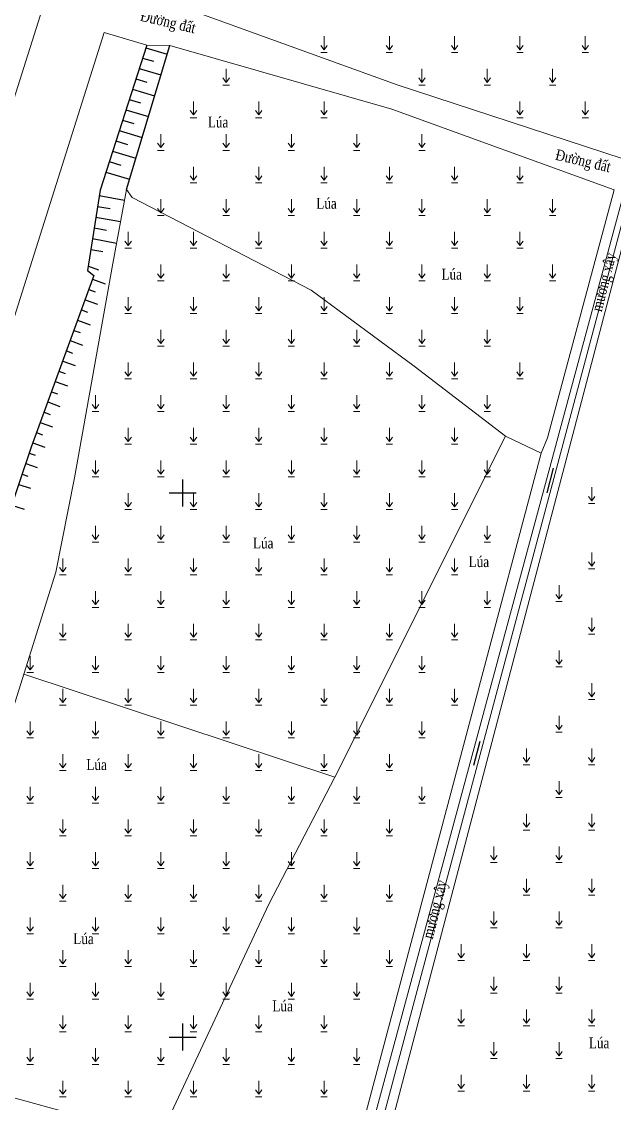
# Model space of a CAD drawing. Header units: metres. Extents: x 585499 to 586851, y 1565849 to 1566901.
# Drawn here: x 586085.2 to 586139.7, y 1566493.9 to 1566593.3 of the extents above; entities that cross this region are included whole.
import ezdxf

# ---------------------------------------------------------------- set-up
doc = ezdxf.new("R2010")
doc.units = ezdxf.units.M
for name, color, linetype in [('CTL', 165, 'Continuous'), ('K_HUNG', 7, 'Continuous'), ('taluy', 15, 'Continuous')]:
    doc.layers.add(name, color=color, linetype=linetype)
for name, color, linetype, lineweight in [('duong bo', 97, 'Continuous', 0), ('duong nhua-bt', 10, 'Continuous', 0), ('muong xay', 90, 'Continuous', 0), ('text', 7, 'Continuous', 0), ('ThucVat', 90, 'Continuous', 0)]:
    doc.layers.add(name, color=color, linetype=linetype, lineweight=lineweight)
doc.styles.add('ghi chu', font='times.ttf', dxfattribs={"height": 1})
doc.styles.get("Standard").update_dxf_attribs({"font": 'simplex.shx'})
doc.linetypes.add('B_DAP_CAO1', pattern='A,0.2,[130,ltypeshp.shx,S=0.75,R=0,X=0,Y=0.75],1.2,[130,ltypeshp.shx,S=0.25,R=0,X=0,Y=0.25],1', length=2.4)
doc.linetypes.add('B_DAP_CAO2', pattern='A,0.2,[130,ltypeshp.shx,S=0.75,R=0,X=0,Y=-0.75],1.2,[130,ltypeshp.shx,S=0.25,R=0,X=0,Y=-0.25],1', length=2.4)
doc.dimstyles.get("Standard").update_dxf_attribs({"dimtxt": 0.18, "dimasz": 0.18, "dimexe": 0.18, "dimexo": 0.0625, "dimgap": 0.09, "dimtad": 0, "dimtih": 1, "dimtoh": 1, "dimdec": 4, "dimzin": 0, "dimdsep": 46, "dimtxsty": 'Standard', "dimcen": 0.09, "dimadec": 0, "dimazin": 0, "dimtfac": 1, "dimtdec": 4, "dimtofl": 0, "dimtmove": 0, "dimatfit": 3, "dimfxl": 1, "dimtolj": 1, "dimtzin": 0, "dimarcsym": 0})

# ---------------------------------------------------------------- blocks, each defined once
blk = doc.blocks.new('aa')
at = {"layer": 'ThucVat', "color": 8}
for p, q in [((586849.349, 1565409.619), (586849.349, 1565410.869)), ((586849.349, 1565409.619), (586849.049, 1565410.019)), ((586849.349, 1565409.619), (586849.649, 1565410.019)), ((586849.049, 1565409.369), (586849.649, 1565409.369))]:
    blk.add_line(p, q, dxfattribs=at)

msp = doc.modelspace()

# ---------------------------------------------------------------- linework, layer by layer
at = {"layer": 'CTL', "color": 8}
for p, q in [((586096.618, 1566590.924, 14.25), (586098.577, 1566590.332, 14.25)), ((586096.618, 1566590.924, 14.25), (586098.577, 1566590.332, 14.25)), ((586096.312, 1566589.972, 14.25), (586097.3, 1566589.673, 14.25)), ((586096.312, 1566589.972, 14.25), (586097.3, 1566589.673, 14.25)), ((586096.006, 1566589.019, 14.25), (586097.999, 1566588.418, 14.25)), ((586096.006, 1566589.019, 14.25), (586097.999, 1566588.418, 14.25)), ((586095.7, 1566588.067, 14.25), (586096.705, 1566587.764, 14.25)), ((586095.7, 1566588.067, 14.25), (586096.705, 1566587.764, 14.25)), ((586095.394, 1566587.115, 14.25), (586097.422, 1566586.503, 14.25)), ((586095.394, 1566587.115, 14.25), (586097.422, 1566586.503, 14.25)), ((586095.088, 1566586.163, 14.25), (586096.11, 1566585.854, 14.25)), ((586095.088, 1566586.163, 14.25), (586096.11, 1566585.854, 14.25)), ((586094.782, 1566585.211, 14.25), (586096.844, 1566584.588, 14.25)), ((586094.782, 1566585.211, 14.25), (586096.844, 1566584.588, 14.25)), ((586094.476, 1566584.258, 14.25), (586095.515, 1566583.945, 14.25)), ((586094.476, 1566584.258, 14.25), (586095.515, 1566583.945, 14.25)), ((586094.17, 1566583.306, 14.25), (586096.266, 1566582.674, 14.25)), ((586094.17, 1566583.306, 14.25), (586096.266, 1566582.674, 14.25)), ((586093.864, 1566582.354, 14.25), (586094.92, 1566582.035, 14.25)), ((586093.864, 1566582.354, 14.25), (586094.92, 1566582.035, 14.25)), ((586093.558, 1566581.402, 14.25), (586095.688, 1566580.759, 14.25)), ((586093.558, 1566581.402, 14.25), (586095.688, 1566580.759, 14.25)), ((586093.252, 1566580.45, 14.25), (586094.325, 1566580.126, 14.25)), ((586093.252, 1566580.45, 14.25), (586094.325, 1566580.126, 14.25)), ((586092.946, 1566579.497, 14.25), (586095.11, 1566578.844, 14.25)), ((586092.946, 1566579.497, 14.25), (586095.11, 1566578.844, 14.25)), ((586092.333, 1566577.33, 14.25), (586094.639, 1566576.904, 14.25)), ((586092.333, 1566577.33, 14.25), (586094.639, 1566576.904, 14.25)), ((586092.18, 1566576.341, 14.25), (586093.319, 1566576.131, 14.25)), ((586092.18, 1566576.341, 14.25), (586093.319, 1566576.131, 14.25)), ((586092.027, 1566575.353, 14.25), (586094.276, 1566574.937, 14.25)), ((586092.027, 1566575.353, 14.25), (586094.276, 1566574.937, 14.25)), ((586091.874, 1566574.364, 14.25), (586092.984, 1566574.159, 14.25)), ((586091.874, 1566574.364, 14.25), (586092.984, 1566574.159, 14.25)), ((586091.72, 1566573.375, 14.25), (586093.912, 1566572.97, 14.25)), ((586091.72, 1566573.375, 14.25), (586093.912, 1566572.97, 14.25)), ((586091.567, 1566572.387, 14.25), (586092.649, 1566572.187, 14.25)), ((586091.567, 1566572.387, 14.25), (586092.649, 1566572.187, 14.25)), ((586091.329, 1566570.849, 14.25), (586092.274, 1566570.501, 14.25)), ((586091.329, 1566570.849, 14.25), (586092.274, 1566570.501, 14.25)), ((586091.714, 1566569.641, 14.25), (586092.873, 1566569.214, 14.25)), ((586091.714, 1566569.641, 14.25), (586092.873, 1566569.214, 14.25)), ((586091.372, 1566568.702, 14.25), (586091.949, 1566568.489, 14.25)), ((586091.372, 1566568.702, 14.25), (586091.949, 1566568.489, 14.25)), ((586091.029, 1566567.762, 14.25), (586092.18, 1566567.337, 14.25)), ((586091.029, 1566567.762, 14.25), (586092.18, 1566567.337, 14.25)), ((586090.686, 1566566.823, 14.25), (586091.26, 1566566.611, 14.25)), ((586090.686, 1566566.823, 14.25), (586091.26, 1566566.611, 14.25)), ((586090.001, 1566564.944, 14.25), (586090.571, 1566564.733, 14.25)), ((586090.001, 1566564.944, 14.25), (586090.571, 1566564.733, 14.25)), ((586090.343, 1566565.883, 14.25), (586091.488, 1566565.461, 14.25)), ((586090.343, 1566565.883, 14.25), (586091.488, 1566565.461, 14.25)), ((586089.658, 1566564.005, 14.25), (586090.795, 1566563.585, 14.25)), ((586089.658, 1566564.005, 14.25), (586090.795, 1566563.585, 14.25)), ((586089.315, 1566563.065, 14.25), (586089.882, 1566562.856, 14.25)), ((586089.315, 1566563.065, 14.25), (586089.882, 1566562.856, 14.25)), ((586088.972, 1566562.126, 14.25), (586090.103, 1566561.709, 14.25)), ((586088.972, 1566562.126, 14.25), (586090.103, 1566561.709, 14.25)), ((586088.629, 1566561.186, 14.25), (586089.193, 1566560.978, 14.25)), ((586088.629, 1566561.186, 14.25), (586089.193, 1566560.978, 14.25)), ((586088.287, 1566560.247, 14.25), (586089.41, 1566559.832, 14.25)), ((586088.287, 1566560.247, 14.25), (586089.41, 1566559.832, 14.25)), ((586087.944, 1566559.307, 14.25), (586088.504, 1566559.101, 14.25)), ((586087.944, 1566559.307, 14.25), (586088.504, 1566559.101, 14.25)), ((586087.601, 1566558.368, 14.25), (586088.718, 1566557.956, 14.25)), ((586087.601, 1566558.368, 14.25), (586088.718, 1566557.956, 14.25)), ((586087.258, 1566557.429, 14.25), (586087.815, 1566557.223, 14.25)), ((586087.258, 1566557.429, 14.25), (586087.815, 1566557.223, 14.25)), ((586086.916, 1566556.489, 14.25), (586088.025, 1566556.08, 14.25)), ((586086.916, 1566556.489, 14.25), (586088.025, 1566556.08, 14.25)), ((586086.573, 1566555.55, 14.25), (586087.126, 1566555.346, 14.25)), ((586086.573, 1566555.55, 14.25), (586087.126, 1566555.346, 14.25)), ((586086.23, 1566554.61, 14.25), (586087.333, 1566554.203, 14.25)), ((586086.23, 1566554.61, 14.25), (586087.333, 1566554.203, 14.25)), ((586085.9, 1566553.666, 14.25), (586086.444, 1566553.466, 14.25)), ((586085.9, 1566553.666, 14.25), (586086.444, 1566553.466, 14.25)), ((586085.581, 1566552.718, 14.25), (586086.64, 1566552.327, 14.25)), ((586085.581, 1566552.718, 14.25), (586086.64, 1566552.327, 14.25)), ((586085.242, 1566551.713, 14.25), (586085.774, 1566551.549, 14.25)), ((586085.242, 1566551.713, 14.25), (586085.774, 1566551.549, 14.25)), ((586084.922, 1566550.766, 14.25), (586086.012, 1566550.429, 14.25)), ((586084.922, 1566550.766, 14.25), (586086.012, 1566550.429, 14.25)), ((586084.283, 1566548.87, 14.25), (586085.422, 1566548.518, 14.25)), ((586084.283, 1566548.87, 14.25), (586085.422, 1566548.518, 14.25))]:
    msp.add_line(p, q, dxfattribs=at)
at = {"layer": 'CTL', "color": 8, "elevation": 14.25}
msp.add_lwpolyline([(586094.821, 1566577.887), (586098.818, 1566591.13)], dxfattribs=at)
msp.add_lwpolyline([(586094.821, 1566577.887), (586098.818, 1566591.13)], dxfattribs=at)
at = {"layer": 'duong bo', "color": 8, "linetype": 'B_DAP_CAO1', "elevation": 14.25}
for points in [[(586100.138, 1566594.592), (586119.697, 1566587.494), (586140.473, 1566580.711), (586147.702, 1566607.916), (586154.778, 1566632.145)], [(586132.929, 1566553.646), (586133.502, 1566555.067), (586139.629, 1566577.848), (586119.213, 1566585.272), (586098.818, 1566591.13)], [(586142.37, 1566580.19), (586117.249, 1566484.676)]]:
    msp.add_lwpolyline(points, dxfattribs=at)
at = {"layer": 'duong bo', "color": 8, "elevation": 14.25}
for points in [[(586098.818, 1566591.13), (586096.692, 1566591.154), (586092.786, 1566592.306)], [(586094.821, 1566577.887), (586093.565, 1566571.09), (586093.565, 1566571.088)], [(586129.646, 1566555.224), (586125.981, 1566558.043), (586121.273, 1566561.665), (586111.815, 1566568.65), (586095.341, 1566577.166), (586094.821, 1566577.887)], [(586093.565, 1566571.09), (586090.066, 1566551.379), (586088.329, 1566542.72), (586078.758, 1566512.232), (586074.63, 1566498.012), (586071.35, 1566500.935)], [(586113.968, 1566523.891), (586129.646, 1566555.224)], [(586098.011, 1566491.042), (586098.04, 1566491.12), (586107.912, 1566512.217), (586113.968, 1566523.891), (586085.388, 1566533.351)]]:
    msp.add_lwpolyline(points, dxfattribs=at)
at = {"layer": 'duong bo', "color": 8, "linetype": 'B_DAP_CAO2', "elevation": 14.25}
msp.add_lwpolyline([(586129.646, 1566555.223), (586132.929, 1566553.646), (586115.024, 1566486.209), (586098.011, 1566491.042)], dxfattribs=at)
at = {"layer": 'duong nhua-bt', "color": 8, "elevation": 14.25}
for points in [[(585967.533, 1566221.544), (585979.895, 1566257.18), (585985.248, 1566273.955), (585994.497, 1566302.686), (586008.989, 1566347.977), (586022.479, 1566390.292), (586036.784, 1566434.23), (586050.007, 1566476.543), (586062.95, 1566517.958), (586075.755, 1566558.661), (586087.817, 1566596.798), (586113.815, 1566679.504), (586113.815, 1566679.504), (586116.54, 1566689.232)], [(586092.786, 1566592.306), (586081.355, 1566556.229), (586063.164, 1566498.257)]]:
    msp.add_lwpolyline(points, dxfattribs=at)
at = {"layer": 'K_HUNG', "color": 8}
for p, q in [((586100, 1566548.75), (586100, 1566551.25)), ((586098.75, 1566550), (586101.25, 1566550)), ((586100, 1566498.75), (586100, 1566501.25)), ((586098.75, 1566500), (586101.25, 1566500))]:
    msp.add_line(p, q, dxfattribs=at)
at = {"layer": 'muong xay', "color": 8, "elevation": 14.25}
for points in [[(586155.295, 1566632.023), (586148.79, 1566608.231), (586115.793, 1566485.832), (586102.179, 1566489.543), (586072.113, 1566497.822)], [(586382.253, 1566407.593), (586370.272, 1566410.919), (586360.365, 1566413.691), (586339.746, 1566419.362), (586322.943, 1566424.061), (586301.525, 1566430.044), (586272.87, 1566437.94), (586243.732, 1566446), (586220.314, 1566452.556), (586183.042, 1566462.913), (586153.487, 1566471.33), (586115.605, 1566481.966), (586116.337, 1566484.764), (586141.856, 1566580.37)]]:
    msp.add_lwpolyline(points, dxfattribs=at)
at = {"layer": 'taluy', "color": 8, "elevation": 14.25}
msp.add_lwpolyline([(586096.692, 1566591.154), (586092.411, 1566577.833), (586091.266, 1566570.443), (586091.844, 1566569.996), (586086.085, 1566554.213), (586071.059, 1566509.671), (586068.365, 1566504.376), (586066.957, 1566501.27)], dxfattribs=at)
msp.add_lwpolyline([(586096.692, 1566591.154), (586092.411, 1566577.833), (586091.266, 1566570.443), (586091.844, 1566569.996), (586086.085, 1566554.213), (586071.059, 1566509.671), (586068.365, 1566504.376), (586066.957, 1566501.27)], dxfattribs=at)

# ---------------------------------------------------------------- block references
at = {"layer": 'ThucVat', "color": 8}
for p in [(-736.366, 1181.118), (-730.366, 1181.118), (-724.366, 1181.118), (-718.366, 1181.118), (-712.366, 1181.118), (-745.366, 1178.118), (-727.366, 1178.118), (-721.366, 1178.118), (-715.366, 1178.118), (-748.366, 1175.118), (-742.366, 1175.118), (-736.366, 1175.118), (-718.366, 1175.118), (-712.366, 1175.118), (-751.366, 1172.118), (-745.366, 1172.118), (-739.366, 1172.118), (-733.366, 1172.118), (-727.366, 1172.118), (-748.366, 1169.118), (-742.366, 1169.118), (-736.366, 1169.118), (-730.366, 1169.118), (-724.366, 1169.118), (-718.366, 1169.118), (-751.366, 1166.118), (-745.366, 1166.118), (-739.366, 1166.118), (-733.366, 1166.118), (-727.366, 1166.118), (-721.366, 1166.118), (-715.366, 1166.118), (-754.366, 1163.118), (-748.366, 1163.118), (-742.366, 1163.118), (-736.366, 1163.118), (-730.366, 1163.118), (-724.366, 1163.118), (-718.366, 1163.118), (-751.366, 1160.118), (-745.366, 1160.118), (-739.366, 1160.118), (-733.366, 1160.118), (-727.366, 1160.118), (-721.366, 1160.118), (-715.366, 1160.118), (-754.366, 1157.118), (-748.366, 1157.118), (-742.366, 1157.118), (-736.366, 1157.118), (-730.366, 1157.118), (-724.366, 1157.118), (-718.366, 1157.118), (-751.366, 1154.118), (-745.366, 1154.118), (-739.366, 1154.118), (-733.366, 1154.118), (-727.366, 1154.118), (-721.366, 1154.118), (-754.366, 1151.118), (-748.366, 1151.118), (-742.366, 1151.118), (-736.366, 1151.118), (-730.366, 1151.118), (-724.366, 1151.118), (-718.366, 1151.118), (-757.366, 1148.118), (-751.366, 1148.118), (-745.366, 1148.118), (-739.366, 1148.118), (-733.366, 1148.118), (-727.366, 1148.118), (-721.366, 1148.118), (-754.366, 1145.118), (-748.366, 1145.118), (-742.366, 1145.118), (-736.366, 1145.118), (-730.366, 1145.118), (-724.366, 1145.118), (-757.366, 1142.118), (-751.366, 1142.118), (-745.366, 1142.118), (-739.366, 1142.118), (-733.366, 1142.118), (-727.366, 1142.118), (-721.366, 1142.118), (-711.774, 1139.654), (-754.366, 1139.118), (-748.366, 1139.118), (-742.366, 1139.118), (-736.366, 1139.118), (-730.366, 1139.118), (-724.366, 1139.118), (-757.366, 1136.118), (-751.366, 1136.118), (-745.366, 1136.118), (-739.366, 1136.118), (-733.366, 1136.118), (-727.366, 1136.118), (-721.366, 1136.118), (-711.774, 1133.654), (-760.366, 1133.118), (-754.366, 1133.118), (-748.366, 1133.118), (-742.366, 1133.118), (-736.366, 1133.118), (-730.366, 1133.118), (-724.366, 1133.118), (-714.774, 1130.654), (-757.366, 1130.118), (-751.366, 1130.118), (-745.366, 1130.118), (-739.366, 1130.118), (-733.366, 1130.118), (-727.366, 1130.118), (-721.366, 1130.118), (-711.774, 1127.654), (-760.366, 1127.118), (-754.366, 1127.118), (-748.366, 1127.118), (-742.366, 1127.118), (-736.366, 1127.118), (-730.366, 1127.118), (-724.366, 1127.118), (-714.774, 1124.654), (-763.366, 1124.118), (-757.366, 1124.118), (-751.366, 1124.118), (-745.366, 1124.118), (-739.366, 1124.118), (-733.366, 1124.118), (-727.366, 1124.118), (-711.774, 1121.654), (-760.366, 1121.118), (-754.366, 1121.118), (-748.366, 1121.118), (-742.366, 1121.118), (-736.366, 1121.118), (-730.366, 1121.118), (-724.366, 1121.118), (-714.774, 1118.654), (-763.366, 1118.118), (-757.366, 1118.118), (-751.366, 1118.118), (-745.366, 1118.118), (-739.366, 1118.118), (-733.366, 1118.118), (-727.366, 1118.118), (-717.774, 1115.654), (-711.774, 1115.654), (-760.366, 1115.118), (-754.366, 1115.118), (-748.366, 1115.118), (-742.366, 1115.118), (-736.366, 1115.118), (-730.366, 1115.118), (-714.774, 1112.654), (-763.366, 1112.118), (-757.366, 1112.118), (-751.366, 1112.118), (-745.366, 1112.118), (-739.366, 1112.118), (-733.366, 1112.118), (-727.366, 1112.118), (-717.774, 1109.654), (-711.774, 1109.654), (-760.366, 1109.118), (-754.366, 1109.118), (-748.366, 1109.118), (-742.366, 1109.118), (-736.366, 1109.118), (-730.366, 1109.118), (-720.774, 1106.654), (-714.774, 1106.654), (-763.366, 1106.118), (-757.366, 1106.118), (-751.366, 1106.118), (-745.366, 1106.118), (-739.366, 1106.118), (-733.366, 1106.118), (-717.774, 1103.654), (-711.774, 1103.654), (-760.366, 1103.118), (-754.366, 1103.118), (-748.366, 1103.118), (-742.366, 1103.118), (-736.366, 1103.118), (-730.366, 1103.118), (-720.774, 1100.654), (-714.774, 1100.654), (-763.366, 1100.118), (-757.366, 1100.118), (-751.366, 1100.118), (-745.366, 1100.118), (-739.366, 1100.118), (-733.366, 1100.118), (-723.774, 1097.654), (-717.774, 1097.654), (-711.774, 1097.654), (-760.366, 1097.118), (-754.366, 1097.118), (-748.366, 1097.118), (-742.366, 1097.118), (-736.366, 1097.118), (-730.366, 1097.118), (-720.774, 1094.654), (-714.774, 1094.654), (-763.366, 1094.118), (-757.366, 1094.118), (-751.366, 1094.118), (-745.366, 1094.118), (-739.366, 1094.118), (-733.366, 1094.118), (-723.774, 1091.654), (-717.774, 1091.654), (-711.774, 1091.654), (-760.366, 1091.118), (-754.366, 1091.118), (-748.366, 1091.118), (-742.366, 1091.118), (-736.366, 1091.118), (-720.774, 1088.654), (-714.774, 1088.654), (-763.366, 1088.118), (-757.366, 1088.118), (-751.366, 1088.118), (-745.366, 1088.118), (-739.366, 1088.118), (-733.366, 1088.118), (-723.774, 1085.654), (-717.774, 1085.654), (-711.774, 1085.654), (-760.366, 1085.118), (-754.366, 1085.118), (-748.366, 1085.118), (-742.366, 1085.118), (-736.366, 1085.118)]:
    msp.add_blockref('aa', p, dxfattribs=at)

# ---------------------------------------------------------------- texts
at = {"layer": 'text', "color": 8, "style": 'ghi chu', "width": 0.8}
for s, rotation, p in [('Ðường đất', 346.81287, (586096.034, 1566593.411, 14.25)), ('Ðường đất', 346.81287, (586134.169, 1566580.64, 14.25)), ('mương xây', 75.87063, (586138.49, 1566566.597, 14.25)), ('mương xây', 75.87063, (586122.969, 1566508.953, 14.25))]:
    msp.add_text(s, height=1, rotation=rotation, dxfattribs=at).set_placement(p)
for p in [(586102.309, 1566583.589, 14.25), (586112.274, 1566576.121, 14.25), (586123.773, 1566569.61, 14.25), (586106.457, 1566544.897, 14.25), (586126.272, 1566543.19, 14.25), (586091.15, 1566524.537, 14.25), (586089.946, 1566508.539, 14.25), (586108.241, 1566502.357, 14.25), (586137.32, 1566498.961, 14.25)]:
    msp.add_text('Lúa', height=1, dxfattribs=at).set_placement(p)

# ---------------------------------------------------------------- leaders
at = {"layer": 'muong xay', "color": 8}
for points in [[(586133.495, 1566550.009, 14.25), (586134.07, 1566552.265, 14.25)], [(586126.739, 1566524.976, 14.25), (586127.327, 1566527.182, 14.25)]]:
    msp.add_leader(points, dimstyle='Standard', dxfattribs=at)

doc.saveas('drawing.dxf')
